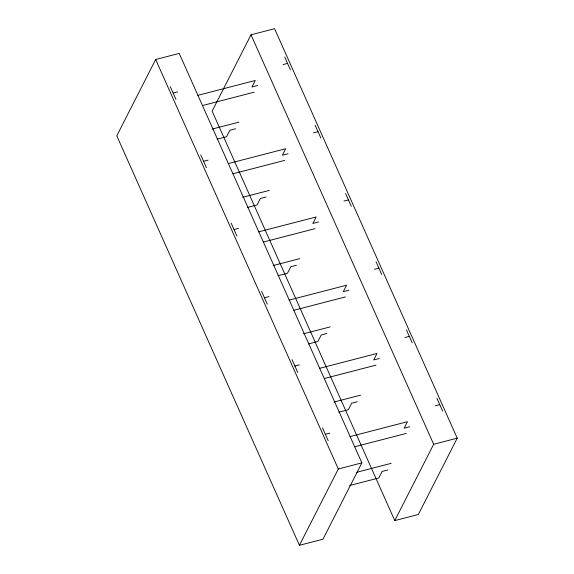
<?xml version="1.0" encoding="UTF-8"?>
<svg xmlns="http://www.w3.org/2000/svg" width="574" height="574" viewBox="0 0 574 574"><rect width="100%" height="100%" fill="white"/><g stroke="black" fill="none" stroke-linecap="round" stroke-linejoin="round"><path stroke-width="0.86" d="M155.662 59.509L116.773 135.83L299.42 545.3L322.983 539.194L361.871 462.874L179.224 53.404L155.662 59.509L338.308 468.98L299.42 545.3M251.017 34.806L212.129 111.126L394.776 520.596L418.338 514.491L457.227 438.17L274.58 28.7L251.017 34.806L433.664 444.276L394.776 520.596M173.126 93.053L177.617 91.89M283.068 64.568L287.552 63.405M197.779 95.37L255.251 80.482L251.943 86.983L257.597 85.519M202.651 105.516L254.16 92.17M212.272 129.042L238.892 122.147M235.555 128.77L229.901 130.233L226.587 136.734L217.151 139.181M203.569 161.294L208.053 160.132M313.504 132.809L317.996 131.647M228.222 163.612L285.694 148.723L282.379 155.224L288.04 153.76M233.094 173.757L284.604 160.411M242.716 197.284L269.328 190.389M265.999 197.018L260.345 198.482L257.03 204.983L247.595 207.429M234.013 229.543L238.497 228.38M343.948 201.058L348.44 199.896M258.659 231.86L316.138 216.972L312.823 223.473L318.477 222.009M263.531 242.006L315.047 228.66M273.159 265.532L299.772 258.637M296.442 265.26L290.781 266.723L287.474 273.231L278.031 275.671M264.449 297.784L268.941 296.622M374.392 269.299L378.876 268.137M289.102 300.109L346.574 285.213L343.266 291.714L348.92 290.25M293.974 310.247L345.483 296.901M303.596 333.774L330.215 326.879M326.879 333.508L321.225 334.972L317.91 341.473L308.475 343.919M294.892 366.033L299.377 364.87M404.835 337.548L409.319 336.386M319.546 368.35L377.018 353.462L373.703 359.963L379.364 358.499M324.418 378.496L375.927 365.15M334.039 402.022L360.651 395.127M357.322 401.75L351.668 403.213L348.353 409.721L338.918 412.161M325.336 434.274L329.82 433.112M435.271 405.796L439.763 404.627M349.982 436.599L407.461 421.703L404.146 428.204L409.8 426.74M354.854 446.737L406.37 433.392M338.308 468.98L361.871 462.874M433.664 444.276L457.227 438.17M356.755 472.266L391.095 463.369M387.766 469.998L382.105 471.462L378.797 477.963L349.631 485.518M284.697 57.005L290.408 69.798M315.14 125.254L320.852 138.047M345.584 193.495L351.288 206.296M376.027 261.744L381.732 274.537M406.464 329.985L412.175 342.786M436.907 398.234L442.611 411.027M170.27 86.652L175.981 99.445M200.713 154.894L206.425 167.694M231.157 223.143L236.861 235.936M261.593 291.384L267.305 304.184M292.037 359.633L297.748 372.426M322.48 427.881L328.185 440.674"/></g></svg>
